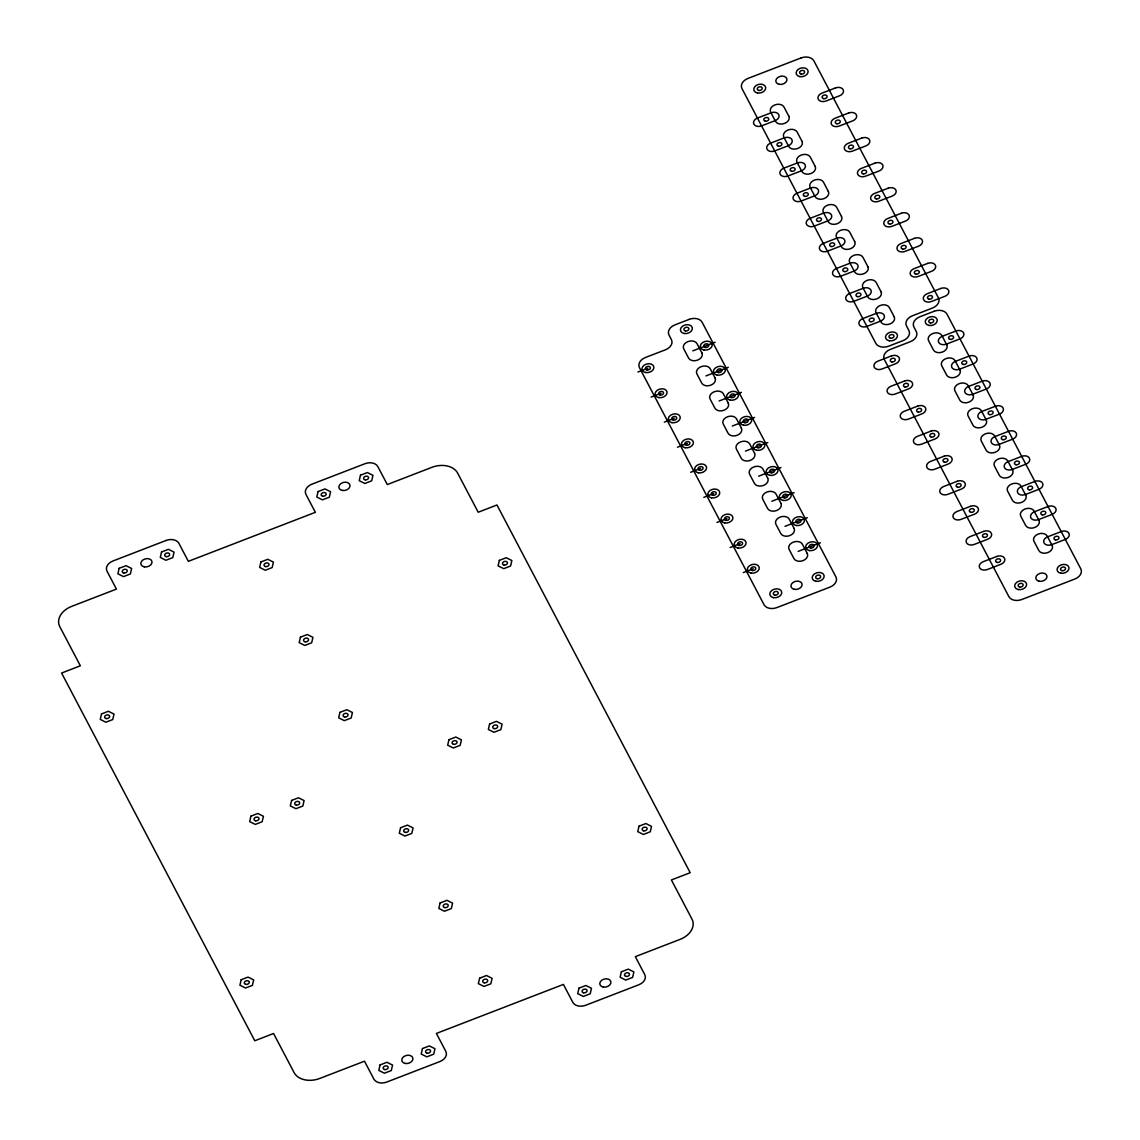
<?xml version="1.0" encoding="UTF-8"?>
<svg xmlns="http://www.w3.org/2000/svg" width="1140" height="1140" viewBox="0 0 1140 1140"><rect width="100%" height="100%" fill="white"/><g stroke="black" fill="none" stroke-linecap="round" stroke-linejoin="round"><path stroke-width="1.5" d="M637.944 372.025L647.919 368.177M692.792 350.849L715.094 342.242M651.111 397.091L661.086 393.243M705.959 375.915L728.26 367.308M664.292 422.156L674.253 418.309M719.141 400.981L741.428 392.374M677.459 447.222L687.42 443.375M732.308 426.047L754.609 417.44M690.626 472.288L700.601 468.44M745.475 451.112L767.776 442.52M703.808 497.353L713.768 493.506M758.656 476.192L780.943 467.585M716.975 522.433L726.935 518.586M771.823 501.258L794.11 492.651M730.142 547.499L740.116 543.652M784.99 526.324L807.291 517.717M743.308 572.565L753.284 568.718M798.157 551.389L820.458 542.783M119.144 568.333L117.89 573.805L123.505 576.626L130.373 573.962L131.642 568.504L126.027 565.682L119.144 568.333M101.517 713.939L100.249 719.397L105.863 722.219L112.746 719.554L114.014 714.096L108.4 711.274L101.517 713.939M161.552 551.974L160.284 557.446L165.899 560.253L172.781 557.603L174.049 552.13L168.435 549.323L161.552 551.974M260.932 561.949L259.663 567.421L265.278 570.242L272.161 567.577L273.415 562.106L267.8 559.298L260.932 561.949M318.074 491.568L316.806 497.026L322.421 499.847L329.303 497.197L330.572 491.725L324.943 488.903L318.074 491.568M250.928 816.126L249.66 821.598L255.274 824.405L262.157 821.755L263.425 816.283L257.811 813.476L250.928 816.126M300.433 637.16L299.179 642.632L304.793 645.44L311.662 642.789L312.93 637.317L307.315 634.51L300.433 637.16M241.181 979.745L239.913 985.216L245.528 988.024L252.41 985.373L253.664 979.901L248.05 977.094L241.181 979.745M360.468 475.195L359.214 480.667L364.828 483.474L371.697 480.824L372.965 475.351L367.351 472.544L360.468 475.195M291.598 800.423L290.329 805.894L295.944 808.702L302.827 806.051L304.095 800.579L298.481 797.772L291.598 800.423M339.948 712.357L338.68 717.83L344.309 720.637L351.177 717.986L352.445 712.514L346.831 709.707L339.948 712.357M400.582 827.768L399.314 833.226L404.942 836.048L411.811 833.397L413.079 827.925L407.464 825.104L400.582 827.768M448.932 739.703L447.678 745.161L453.293 747.982L460.175 745.332L461.429 739.86L455.815 737.039L448.932 739.703M380.062 1064.931L378.793 1070.403L384.408 1073.21L391.291 1070.56L392.559 1065.088L386.945 1062.281L380.062 1064.931M499.363 560.381L498.095 565.853L503.709 568.661L510.592 566.01L511.86 560.538L506.231 557.731L499.363 560.381M440.097 902.966L438.829 908.438L444.443 911.245L451.326 908.594L452.594 903.122L446.98 900.315L440.097 902.966M489.616 724L488.348 729.472L493.962 732.279L500.845 729.629L502.099 724.157L496.484 721.349L489.616 724M422.47 1048.558L421.202 1054.03L426.816 1056.851L433.699 1054.187L434.953 1048.715L429.338 1045.907L422.47 1048.558M479.612 978.177L478.344 983.635L483.959 986.456L490.841 983.806L492.109 978.334L486.495 975.512L479.612 978.177M578.978 988.152L577.724 993.624L583.338 996.431L590.221 993.781L591.475 988.309L585.86 985.502L578.978 988.152M639.013 826.187L637.759 831.659L643.373 834.48L650.242 831.815L651.51 826.357L645.895 823.536L639.013 826.187M621.385 971.793L620.117 977.251L625.732 980.072L632.615 977.408L633.883 971.95L628.268 969.128L621.385 971.793M801.064 57.941L747.926 78.446A10.132 7.268 -13.9 0 0 741.969 88.592L875.791 343.311A10.132 7.268 -13.9 0 0 888.602 346.204L902.951 340.675A10.132 7.268 -13.9 0 0 908.908 330.529L906.485 325.926A10.132 7.268 -13.9 0 1 912.442 315.78L932.477 308.042A10.132 7.268 -13.9 0 0 938.434 297.896L813.875 60.833A10.132 7.268 -13.9 0 0 801.064 57.941M771.025 112.817L757.444 118.061A6.085 4.361 -13.9 0 0 753.868 124.146A6.085 4.361 -13.9 0 0 761.548 125.885L775.143 120.641A6.085 4.361 -13.9 0 0 778.72 114.556A6.085 4.361 -13.9 0 0 771.025 112.817M835.463 87.937L821.869 93.181A6.085 4.361 -13.9 0 0 818.292 99.28A6.085 4.361 -13.9 0 0 825.987 101.018L839.582 95.774A6.085 4.361 -13.9 0 0 843.144 89.689A6.085 4.361 -13.9 0 0 835.463 87.937M784.206 137.883L770.611 143.127A6.085 4.361 -13.9 0 0 767.035 149.212A6.085 4.361 -13.9 0 0 774.73 150.95L788.31 145.706A6.085 4.361 -13.9 0 0 791.887 139.621A6.085 4.361 -13.9 0 0 784.206 137.883M848.63 113.002L835.036 118.247A6.085 4.361 -13.9 0 0 831.473 124.346A6.085 4.361 -13.9 0 0 839.154 126.084L852.748 120.84A6.085 4.361 -13.9 0 0 856.325 114.755A6.085 4.361 -13.9 0 0 848.63 113.002M797.373 162.949L783.779 168.193A6.085 4.361 -13.9 0 0 780.202 174.278A6.085 4.361 -13.9 0 0 787.897 176.016L801.491 170.772A6.085 4.361 -13.9 0 0 805.054 164.687A6.085 4.361 -13.9 0 0 797.373 162.949M861.797 138.068L848.217 143.312A6.085 4.361 -13.9 0 0 844.64 149.411A6.085 4.361 -13.9 0 0 852.321 151.15L865.915 145.906A6.085 4.361 -13.9 0 0 869.492 139.821A6.085 4.361 -13.9 0 0 861.797 138.068M810.54 188.014L796.946 193.259A6.085 4.361 -13.9 0 0 793.383 199.343A6.085 4.361 -13.9 0 0 801.064 201.082L814.658 195.838A6.085 4.361 -13.9 0 0 818.235 189.753A6.085 4.361 -13.9 0 0 810.54 188.014M874.979 163.134L861.384 168.378A6.085 4.361 -13.9 0 0 857.807 174.477A6.085 4.361 -13.9 0 0 865.488 176.215L879.082 170.972A6.085 4.361 -13.9 0 0 882.659 164.887A6.085 4.361 -13.9 0 0 874.979 163.134M823.707 213.08L810.127 218.324A6.085 4.361 -13.9 0 0 806.55 224.409A6.085 4.361 -13.9 0 0 814.231 226.147L827.825 220.904A6.085 4.361 -13.9 0 0 831.402 214.819A6.085 4.361 -13.9 0 0 823.707 213.08M888.145 188.2L874.551 193.444A6.085 4.361 -13.9 0 0 870.974 199.543A6.085 4.361 -13.9 0 0 878.669 201.281L892.25 196.037A6.085 4.361 -13.9 0 0 895.826 189.953A6.085 4.361 -13.9 0 0 888.145 188.2M836.874 238.146L823.294 243.39A6.085 4.361 -13.9 0 0 819.717 249.475A6.085 4.361 -13.9 0 0 827.398 251.213L840.992 245.969A6.085 4.361 -13.9 0 0 844.569 239.885A6.085 4.361 -13.9 0 0 836.874 238.146M901.312 213.266L887.718 218.51A6.085 4.361 -13.9 0 0 884.141 224.609A6.085 4.361 -13.9 0 0 891.836 226.347L905.431 221.103A6.085 4.361 -13.9 0 0 908.993 215.018A6.085 4.361 -13.9 0 0 901.312 213.266M689.301 319.343L674.951 324.871A10.132 7.268 -13.9 0 0 668.995 335.017L671.417 339.635A10.132 7.268 -13.9 0 1 665.461 349.781L645.425 357.504A10.132 7.268 -13.9 0 0 639.469 367.65L764.028 604.713A10.132 7.268 -13.9 0 0 776.839 607.606L829.977 587.1A10.132 7.268 -13.9 0 0 835.933 576.954L702.112 322.235A10.132 7.268 -13.9 0 0 689.301 319.343M850.055 263.212L836.461 268.456A6.085 4.361 -13.9 0 0 832.884 274.541A6.085 4.361 -13.9 0 0 840.579 276.279L854.159 271.035A6.085 4.361 -13.9 0 0 857.736 264.95A6.085 4.361 -13.9 0 0 850.055 263.212M914.48 238.331L900.885 243.59A6.085 4.361 -13.9 0 0 897.323 249.674A6.085 4.361 -13.9 0 0 905.003 251.413L918.598 246.169A6.085 4.361 -13.9 0 0 922.174 240.084A6.085 4.361 -13.9 0 0 914.48 238.331M166.098 540.46L112.96 560.98A10.132 7.268 -13.9 0 0 107.003 571.126L116.437 589.095L71.706 606.366A20.278 14.535 -13.9 0 0 59.793 626.658L80.356 665.789L61.589 673.042L254.79 1040.763L273.557 1033.51L294.134 1072.655A20.278 14.535 -13.9 0 0 319.756 1078.454L364.487 1061.197L373.934 1079.167A10.132 7.268 -13.9 0 0 386.745 1082.06L439.883 1061.554A10.132 7.268 -13.9 0 0 445.84 1051.408L436.406 1033.438L563.402 984.419L572.85 1002.388A10.132 7.268 -13.9 0 0 585.661 1005.281L638.813 984.775A10.132 7.268 -13.9 0 0 644.77 974.629L635.322 956.66L680.053 939.389A20.278 14.535 -13.9 0 0 691.966 919.097L671.403 879.966L690.184 872.713L496.969 504.992L478.202 512.245L457.639 473.1A20.278 14.535 -13.9 0 0 432.003 467.3L387.286 484.557L377.839 466.588A10.132 7.268 -13.9 0 0 365.028 463.695L311.876 484.201A10.132 7.268 -13.9 0 0 305.919 494.347L315.367 512.316L188.357 561.336L178.923 543.367A10.132 7.268 -13.9 0 0 166.098 540.46M863.222 288.278L849.628 293.522A6.085 4.361 -13.9 0 0 846.051 299.606A6.085 4.361 -13.9 0 0 853.746 301.345L867.341 296.101A6.085 4.361 -13.9 0 0 870.903 290.016A6.085 4.361 -13.9 0 0 863.222 288.278M927.647 263.397L914.066 268.655A6.085 4.361 -13.9 0 0 910.49 274.74A6.085 4.361 -13.9 0 0 918.17 276.478L931.765 271.235A6.085 4.361 -13.9 0 0 935.341 265.15A6.085 4.361 -13.9 0 0 927.647 263.397M876.389 313.343L862.795 318.587A6.085 4.361 -13.9 0 0 859.232 324.672A6.085 4.361 -13.9 0 0 866.913 326.411L880.508 321.166A6.085 4.361 -13.9 0 0 884.084 315.082A6.085 4.361 -13.9 0 0 876.389 313.343M940.828 288.463L927.233 293.721A6.085 4.361 -13.9 0 0 923.656 299.806A6.085 4.361 -13.9 0 0 931.337 301.544L944.932 296.3A6.085 4.361 -13.9 0 0 948.509 290.216A6.085 4.361 -13.9 0 0 940.828 288.463M934.159 311.263L919.823 316.792A10.132 7.268 -13.9 0 0 913.867 326.938L916.289 331.555A10.132 7.268 -13.9 0 1 910.333 341.701L890.297 349.424A10.132 7.268 -13.9 0 0 884.341 359.57L1008.886 596.633A10.132 7.268 -13.9 0 0 1021.711 599.54L1074.849 579.02A10.132 7.268 -13.9 0 0 1080.806 568.874L946.984 314.156A10.132 7.268 -13.9 0 0 934.159 311.263M891.423 355.922L877.843 361.18A6.085 4.361 -13.9 0 0 874.266 367.265A6.085 4.361 -13.9 0 0 881.947 369.004L895.541 363.76A6.085 4.361 -13.9 0 0 899.118 357.675A6.085 4.361 -13.9 0 0 891.423 355.922M955.861 331.056L942.267 336.3A6.085 4.361 -13.9 0 0 938.69 342.399A6.085 4.361 -13.9 0 0 946.385 344.137L959.966 338.894A6.085 4.361 -13.9 0 0 963.542 332.794A6.085 4.361 -13.9 0 0 955.861 331.056M904.59 380.988L891.01 386.246A6.085 4.361 -13.9 0 0 887.433 392.331A6.085 4.361 -13.9 0 0 895.114 394.07L908.708 388.826A6.085 4.361 -13.9 0 0 912.285 382.741A6.085 4.361 -13.9 0 0 904.59 380.988M969.029 356.122L955.434 361.366A6.085 4.361 -13.9 0 0 951.857 367.465A6.085 4.361 -13.9 0 0 959.552 369.203L973.147 363.959A6.085 4.361 -13.9 0 0 976.709 357.86A6.085 4.361 -13.9 0 0 969.029 356.122M917.771 406.068L904.177 411.312A6.085 4.361 -13.9 0 0 900.6 417.397A6.085 4.361 -13.9 0 0 908.295 419.135L921.875 413.891A6.085 4.361 -13.9 0 0 925.452 407.807A6.085 4.361 -13.9 0 0 917.771 406.068M982.196 381.188L968.601 386.432A6.085 4.361 -13.9 0 0 965.024 392.53A6.085 4.361 -13.9 0 0 972.719 394.269L986.314 389.025A6.085 4.361 -13.9 0 0 989.89 382.926A6.085 4.361 -13.9 0 0 982.196 381.188M930.938 431.134L917.344 436.378A6.085 4.361 -13.9 0 0 913.767 442.463A6.085 4.361 -13.9 0 0 921.462 444.201L935.042 438.957A6.085 4.361 -13.9 0 0 938.619 432.872A6.085 4.361 -13.9 0 0 930.938 431.134M995.363 406.253L981.782 411.497A6.085 4.361 -13.9 0 0 978.206 417.596A6.085 4.361 -13.9 0 0 985.886 419.335L999.481 414.091A6.085 4.361 -13.9 0 0 1003.058 407.992A6.085 4.361 -13.9 0 0 995.363 406.253M944.105 456.2L930.511 461.444A6.085 4.361 -13.9 0 0 926.934 467.528A6.085 4.361 -13.9 0 0 934.629 469.267L948.223 464.023A6.085 4.361 -13.9 0 0 951.8 457.938A6.085 4.361 -13.9 0 0 944.105 456.2M1008.53 431.319L994.949 436.563A6.085 4.361 -13.9 0 0 991.373 442.662A6.085 4.361 -13.9 0 0 999.053 444.401L1012.648 439.157A6.085 4.361 -13.9 0 0 1016.225 433.058A6.085 4.361 -13.9 0 0 1008.53 431.319M957.272 481.265L943.692 486.509A6.085 4.361 -13.9 0 0 940.115 492.594A6.085 4.361 -13.9 0 0 947.796 494.332L961.39 489.089A6.085 4.361 -13.9 0 0 964.967 483.004A6.085 4.361 -13.9 0 0 957.272 481.265M1021.711 456.385L1008.116 461.629A6.085 4.361 -13.9 0 0 1004.54 467.728A6.085 4.361 -13.9 0 0 1012.235 469.466L1025.815 464.222A6.085 4.361 -13.9 0 0 1029.391 458.123A6.085 4.361 -13.9 0 0 1021.711 456.385M970.439 506.331L956.859 511.575A6.085 4.361 -13.9 0 0 953.282 517.66A6.085 4.361 -13.9 0 0 960.963 519.398L974.558 514.154A6.085 4.361 -13.9 0 0 978.134 508.07A6.085 4.361 -13.9 0 0 970.439 506.331M1034.878 481.451L1021.283 486.695A6.085 4.361 -13.9 0 0 1017.707 492.793A6.085 4.361 -13.9 0 0 1025.402 494.532L1038.996 489.288A6.085 4.361 -13.9 0 0 1042.559 483.189A6.085 4.361 -13.9 0 0 1034.878 481.451M983.62 531.397L970.026 536.641A6.085 4.361 -13.9 0 0 966.449 542.726A6.085 4.361 -13.9 0 0 974.144 544.464L987.725 539.22A6.085 4.361 -13.9 0 0 991.301 533.135A6.085 4.361 -13.9 0 0 983.62 531.397M1048.045 506.516L1034.45 511.76A6.085 4.361 -13.9 0 0 1030.873 517.859A6.085 4.361 -13.9 0 0 1038.569 519.598L1052.163 514.354A6.085 4.361 -13.9 0 0 1055.74 508.255A6.085 4.361 -13.9 0 0 1048.045 506.516M996.788 556.462L983.193 561.707A6.085 4.361 -13.9 0 0 979.616 567.791A6.085 4.361 -13.9 0 0 987.311 569.53L1000.892 564.286A6.085 4.361 -13.9 0 0 1004.468 558.201A6.085 4.361 -13.9 0 0 996.788 556.462M1061.212 531.582L1047.631 536.826A6.085 4.361 -13.9 0 0 1044.055 542.925A6.085 4.361 -13.9 0 0 1051.736 544.663L1065.33 539.42A6.085 4.361 -13.9 0 0 1068.907 533.321A6.085 4.361 -13.9 0 0 1061.212 531.582M946.741 344.822L941.882 335.573A7.182 5.144 -13.9 0 0 932.805 333.521A7.182 5.144 -13.9 0 0 928.587 340.718L933.446 349.966A7.182 5.144 -13.9 0 0 942.524 352.018A7.182 5.144 -13.9 0 0 946.741 344.822M959.909 369.887L955.049 360.653A7.182 5.144 -13.9 0 0 945.972 358.587A7.182 5.144 -13.9 0 0 941.754 365.783L946.613 375.031A7.182 5.144 -13.9 0 0 955.69 377.084A7.182 5.144 -13.9 0 0 959.909 369.887M973.09 394.967L968.231 385.719A7.182 5.144 -13.9 0 0 959.153 383.653A7.182 5.144 -13.9 0 0 954.921 390.849L959.78 400.097A7.182 5.144 -13.9 0 0 968.857 402.149A7.182 5.144 -13.9 0 0 973.09 394.967M986.257 420.033L981.398 410.785A7.182 5.144 -13.9 0 0 972.32 408.733A7.182 5.144 -13.9 0 0 968.088 415.915L972.947 425.163A7.182 5.144 -13.9 0 0 982.039 427.215A7.182 5.144 -13.9 0 0 986.257 420.033M999.424 445.099L994.565 435.851A7.182 5.144 -13.9 0 0 985.487 433.799A7.182 5.144 -13.9 0 0 981.269 440.981L986.129 450.229A7.182 5.144 -13.9 0 0 995.206 452.281A7.182 5.144 -13.9 0 0 999.424 445.099M1012.605 470.165L1007.746 460.916A7.182 5.144 -13.9 0 0 998.654 458.864A7.182 5.144 -13.9 0 0 994.436 466.046L999.296 475.295A7.182 5.144 -13.9 0 0 1008.373 477.361A7.182 5.144 -13.9 0 0 1012.605 470.165M1025.772 495.23L1020.913 485.982A7.182 5.144 -13.9 0 0 1011.835 483.93A7.182 5.144 -13.9 0 0 1007.603 491.126L1012.462 500.36A7.182 5.144 -13.9 0 0 1021.54 502.426A7.182 5.144 -13.9 0 0 1025.772 495.23M1038.939 520.296L1034.08 511.048A7.182 5.144 -13.9 0 0 1025.003 508.996A7.182 5.144 -13.9 0 0 1020.785 516.192L1025.644 525.44A7.182 5.144 -13.9 0 0 1034.721 527.492A7.182 5.144 -13.9 0 0 1038.939 520.296M1052.106 545.362L1047.247 536.128A7.182 5.144 -13.9 0 0 1038.169 534.062A7.182 5.144 -13.9 0 0 1033.952 541.258L1038.811 550.506A7.182 5.144 -13.9 0 0 1047.888 552.558A7.182 5.144 -13.9 0 0 1052.106 545.362M788.823 116.209L783.964 106.975A7.182 5.144 -13.9 0 0 774.886 104.909A7.182 5.144 -13.9 0 0 770.654 112.105L775.514 121.353A7.182 5.144 -13.9 0 0 784.591 123.405A7.182 5.144 -13.9 0 0 788.823 116.209M801.99 141.289L797.131 132.041A7.182 5.144 -13.9 0 0 788.053 129.974A7.182 5.144 -13.9 0 0 783.835 137.171L788.695 146.419A7.182 5.144 -13.9 0 0 797.772 148.471A7.182 5.144 -13.9 0 0 801.99 141.289M815.157 166.355L810.298 157.106A7.182 5.144 -13.9 0 0 801.221 155.054A7.182 5.144 -13.9 0 0 797.002 162.236L801.862 171.484A7.182 5.144 -13.9 0 0 810.939 173.537A7.182 5.144 -13.9 0 0 815.157 166.355M828.338 191.42L823.479 182.172A7.182 5.144 -13.9 0 0 814.402 180.12A7.182 5.144 -13.9 0 0 810.169 187.302L815.029 196.55A7.182 5.144 -13.9 0 0 824.106 198.602A7.182 5.144 -13.9 0 0 828.338 191.42M841.505 216.486L836.646 207.238A7.182 5.144 -13.9 0 0 827.569 205.186A7.182 5.144 -13.9 0 0 823.337 212.382L828.196 221.616A7.182 5.144 -13.9 0 0 837.287 223.682A7.182 5.144 -13.9 0 0 841.505 216.486M854.672 241.552L849.813 232.304A7.182 5.144 -13.9 0 0 840.736 230.252A7.182 5.144 -13.9 0 0 836.518 237.448L841.377 246.696A7.182 5.144 -13.9 0 0 850.454 248.748A7.182 5.144 -13.9 0 0 854.672 241.552M867.839 266.618L862.994 257.384A7.182 5.144 -13.9 0 0 853.903 255.317A7.182 5.144 -13.9 0 0 849.685 262.514L854.544 271.762A7.182 5.144 -13.9 0 0 863.621 273.814A7.182 5.144 -13.9 0 0 867.839 266.618M881.02 291.697L876.161 282.449A7.182 5.144 -13.9 0 0 867.084 280.383A7.182 5.144 -13.9 0 0 862.852 287.579L867.711 296.828A7.182 5.144 -13.9 0 0 876.788 298.88A7.182 5.144 -13.9 0 0 881.02 291.697M894.188 316.763L889.328 307.515A7.182 5.144 -13.9 0 0 880.251 305.463A7.182 5.144 -13.9 0 0 876.033 312.645L880.878 321.893A7.182 5.144 -13.9 0 0 889.969 323.945A7.182 5.144 -13.9 0 0 894.188 316.763M701.87 352.901L697.01 343.653A7.182 5.144 -13.9 0 0 687.933 341.601A7.182 5.144 -13.9 0 0 683.715 348.797L688.574 358.031A7.182 5.144 -13.9 0 0 697.652 360.097A7.182 5.144 -13.9 0 0 701.87 352.901M715.051 377.967L710.192 368.719A7.182 5.144 -13.9 0 0 701.114 366.667A7.182 5.144 -13.9 0 0 696.882 373.863L701.741 383.111A7.182 5.144 -13.9 0 0 710.818 385.163A7.182 5.144 -13.9 0 0 715.051 377.967M728.218 403.033L723.359 393.799A7.182 5.144 -13.9 0 0 714.281 391.732A7.182 5.144 -13.9 0 0 710.049 398.929L714.908 408.177A7.182 5.144 -13.9 0 0 724 410.229A7.182 5.144 -13.9 0 0 728.218 403.033M741.385 428.113L736.526 418.865A7.182 5.144 -13.9 0 0 727.448 416.798A7.182 5.144 -13.9 0 0 723.23 423.995L728.09 433.243A7.182 5.144 -13.9 0 0 737.167 435.295A7.182 5.144 -13.9 0 0 741.385 428.113M754.552 453.178L749.707 443.93A7.182 5.144 -13.9 0 0 740.615 441.878A7.182 5.144 -13.9 0 0 736.397 449.06L741.256 458.309A7.182 5.144 -13.9 0 0 750.334 460.361A7.182 5.144 -13.9 0 0 754.552 453.178M767.733 478.244L762.874 468.996A7.182 5.144 -13.9 0 0 753.797 466.944A7.182 5.144 -13.9 0 0 749.564 474.126L754.423 483.374A7.182 5.144 -13.9 0 0 763.501 485.426A7.182 5.144 -13.9 0 0 767.733 478.244M780.9 503.31L776.041 494.062A7.182 5.144 -13.9 0 0 766.964 492.01A7.182 5.144 -13.9 0 0 762.745 499.206L767.591 508.44A7.182 5.144 -13.9 0 0 776.682 510.506A7.182 5.144 -13.9 0 0 780.9 503.31M794.067 528.376L789.208 519.128A7.182 5.144 -13.9 0 0 780.131 517.076A7.182 5.144 -13.9 0 0 775.913 524.272L780.772 533.52A7.182 5.144 -13.9 0 0 789.849 535.572A7.182 5.144 -13.9 0 0 794.067 528.376M807.248 553.442L802.389 544.207A7.182 5.144 -13.9 0 0 793.298 542.141A7.182 5.144 -13.9 0 0 789.08 549.337L793.939 558.586A7.182 5.144 -13.9 0 0 803.016 560.638A7.182 5.144 -13.9 0 0 807.248 553.442M685.453 330.956A2.537 1.81 -13.9 0 0 688.874 328.605A2.537 1.81 -13.9 0 0 684.869 327.864A2.537 1.81 -13.9 0 0 685.453 330.956M684.128 333.493A6.085 4.361 -13.9 0 0 692.336 327.85A6.085 4.361 -13.9 0 0 682.732 326.069A6.085 4.361 -13.9 0 0 684.128 333.493M815.912 581.286A6.085 4.361 -13.9 0 0 824.12 575.629A6.085 4.361 -13.9 0 0 814.502 573.862A6.085 4.361 -13.9 0 0 815.912 581.286M773.504 597.645A6.085 4.361 -13.9 0 0 781.712 592.002A6.085 4.361 -13.9 0 0 772.094 590.221A6.085 4.361 -13.9 0 0 773.504 597.645M774.83 595.109A2.537 1.81 -13.9 0 0 778.25 592.757A2.537 1.81 -13.9 0 0 774.245 592.016A2.537 1.81 -13.9 0 0 774.83 595.109M810.668 548.012A2.537 1.81 -13.9 0 0 814.088 545.661A2.537 1.81 -13.9 0 0 810.084 544.92A2.537 1.81 -13.9 0 0 810.668 548.012M797.487 522.947A2.537 1.81 -13.9 0 0 800.907 520.595A2.537 1.81 -13.9 0 0 796.903 519.854A2.537 1.81 -13.9 0 0 797.487 522.947M784.32 497.881A2.537 1.81 -13.9 0 0 787.74 495.53A2.537 1.81 -13.9 0 0 783.736 494.789A2.537 1.81 -13.9 0 0 784.32 497.881M771.153 472.815A2.537 1.81 -13.9 0 0 774.573 470.464A2.537 1.81 -13.9 0 0 770.569 469.723A2.537 1.81 -13.9 0 0 771.153 472.815M757.986 447.749A2.537 1.81 -13.9 0 0 761.406 445.398A2.537 1.81 -13.9 0 0 757.388 444.657A2.537 1.81 -13.9 0 0 757.986 447.749M744.805 422.684A2.537 1.81 -13.9 0 0 748.225 420.318A2.537 1.81 -13.9 0 0 744.221 419.577A2.537 1.81 -13.9 0 0 744.805 422.684M731.638 397.603A2.537 1.81 -13.9 0 0 735.058 395.252A2.537 1.81 -13.9 0 0 731.053 394.511A2.537 1.81 -13.9 0 0 731.638 397.603M718.471 372.538A2.537 1.81 -13.9 0 0 721.891 370.186A2.537 1.81 -13.9 0 0 717.886 369.445A2.537 1.81 -13.9 0 0 718.471 372.538M705.289 347.472A2.537 1.81 -13.9 0 0 708.709 345.121A2.537 1.81 -13.9 0 0 704.705 344.38A2.537 1.81 -13.9 0 0 705.289 347.472M809.343 550.563A6.085 4.361 -13.9 0 0 817.551 544.906A6.085 4.361 -13.9 0 0 807.932 543.139A6.085 4.361 -13.9 0 0 809.343 550.563M796.176 525.497A6.085 4.361 -13.9 0 0 804.384 519.84A6.085 4.361 -13.9 0 0 794.765 518.073A6.085 4.361 -13.9 0 0 796.176 525.497M782.995 500.417A6.085 4.361 -13.9 0 0 791.203 494.774A6.085 4.361 -13.9 0 0 781.598 492.993A6.085 4.361 -13.9 0 0 782.995 500.417M769.828 475.351A6.085 4.361 -13.9 0 0 778.036 469.709A6.085 4.361 -13.9 0 0 768.417 467.927A6.085 4.361 -13.9 0 0 769.828 475.351M756.661 450.286A6.085 4.361 -13.9 0 0 764.869 444.643A6.085 4.361 -13.9 0 0 755.25 442.861A6.085 4.361 -13.9 0 0 756.661 450.286M743.494 425.22A6.085 4.361 -13.9 0 0 751.688 419.563A6.085 4.361 -13.9 0 0 742.083 417.796A6.085 4.361 -13.9 0 0 743.494 425.22M730.312 400.154A6.085 4.361 -13.9 0 0 738.52 394.497A6.085 4.361 -13.9 0 0 728.916 392.73A6.085 4.361 -13.9 0 0 730.312 400.154M717.145 375.089A6.085 4.361 -13.9 0 0 725.353 369.431A6.085 4.361 -13.9 0 0 715.735 367.664A6.085 4.361 -13.9 0 0 717.145 375.089M703.978 350.009A6.085 4.361 -13.9 0 0 712.187 344.365A6.085 4.361 -13.9 0 0 702.568 342.584A6.085 4.361 -13.9 0 0 703.978 350.009M817.223 578.735A2.537 1.81 -13.9 0 0 820.643 576.384A2.537 1.81 -13.9 0 0 816.639 575.643A2.537 1.81 -13.9 0 0 817.223 578.735M737.851 548.012A6.085 4.361 -13.9 0 0 746.044 542.355A6.085 4.361 -13.9 0 0 736.44 540.588A6.085 4.361 -13.9 0 0 737.851 548.012M645.653 372.524A6.085 4.361 -13.9 0 0 653.861 366.88A6.085 4.361 -13.9 0 0 644.243 365.099A6.085 4.361 -13.9 0 0 645.653 372.524M658.82 397.603A6.085 4.361 -13.9 0 0 667.028 391.946A6.085 4.361 -13.9 0 0 657.409 390.179A6.085 4.361 -13.9 0 0 658.82 397.603M671.987 422.669A6.085 4.361 -13.9 0 0 680.195 417.012A6.085 4.361 -13.9 0 0 670.577 415.245A6.085 4.361 -13.9 0 0 671.987 422.669M685.154 447.735A6.085 4.361 -13.9 0 0 693.362 442.078A6.085 4.361 -13.9 0 0 683.758 440.311A6.085 4.361 -13.9 0 0 685.154 447.735M698.336 472.801A6.085 4.361 -13.9 0 0 706.543 467.158A6.085 4.361 -13.9 0 0 696.925 465.376A6.085 4.361 -13.9 0 0 698.336 472.801M711.503 497.867A6.085 4.361 -13.9 0 0 719.711 492.224A6.085 4.361 -13.9 0 0 710.092 490.442A6.085 4.361 -13.9 0 0 711.503 497.867M724.67 522.932A6.085 4.361 -13.9 0 0 732.877 517.289A6.085 4.361 -13.9 0 0 723.273 515.508A6.085 4.361 -13.9 0 0 724.67 522.932M751.018 573.078A6.085 4.361 -13.9 0 0 759.226 567.421A6.085 4.361 -13.9 0 0 749.607 565.654A6.085 4.361 -13.9 0 0 751.018 573.078M752.343 570.527A2.537 1.81 -13.9 0 0 755.763 568.176A2.537 1.81 -13.9 0 0 751.745 567.435A2.537 1.81 -13.9 0 0 752.343 570.527M739.162 545.462A2.537 1.81 -13.9 0 0 742.582 543.11A2.537 1.81 -13.9 0 0 738.577 542.369A2.537 1.81 -13.9 0 0 739.162 545.462M725.995 520.396A2.537 1.81 -13.9 0 0 729.415 518.045A2.537 1.81 -13.9 0 0 725.411 517.303A2.537 1.81 -13.9 0 0 725.995 520.396M712.828 495.33A2.537 1.81 -13.9 0 0 716.248 492.979A2.537 1.81 -13.9 0 0 712.244 492.238A2.537 1.81 -13.9 0 0 712.828 495.33M699.647 470.264A2.537 1.81 -13.9 0 0 703.067 467.899A2.537 1.81 -13.9 0 0 699.062 467.172A2.537 1.81 -13.9 0 0 699.647 470.264M686.48 445.199A2.537 1.81 -13.9 0 0 689.899 442.833A2.537 1.81 -13.9 0 0 685.895 442.092A2.537 1.81 -13.9 0 0 686.48 445.199M673.312 420.118A2.537 1.81 -13.9 0 0 676.732 417.767A2.537 1.81 -13.9 0 0 672.728 417.026A2.537 1.81 -13.9 0 0 673.312 420.118M660.145 395.053A2.537 1.81 -13.9 0 0 663.566 392.702A2.537 1.81 -13.9 0 0 659.561 391.961A2.537 1.81 -13.9 0 0 660.145 395.053M646.964 369.987A2.537 1.81 -13.9 0 0 650.384 367.636A2.537 1.81 -13.9 0 0 646.38 366.895A2.537 1.81 -13.9 0 0 646.964 369.987M794.409 589.351A5.671 4.075 -13.9 0 0 802.061 584.079A5.671 4.075 -13.9 0 0 793.084 582.426A5.671 4.075 -13.9 0 0 794.409 589.351M405.213 1063.449A5.671 4.075 -13.9 0 0 412.88 1058.177A5.671 4.075 -13.9 0 0 403.902 1056.524A5.671 4.075 -13.9 0 0 405.213 1063.449M144.31 566.865A5.671 4.075 -13.9 0 0 151.962 561.593A5.671 4.075 -13.9 0 0 142.984 559.925A5.671 4.075 -13.9 0 0 144.31 566.865M342.314 490.442A5.671 4.075 -13.9 0 0 349.98 485.17A5.671 4.075 -13.9 0 0 341.003 483.503A5.671 4.075 -13.9 0 0 342.314 490.442M603.231 987.026A5.671 4.075 -13.9 0 0 610.883 981.754A5.671 4.075 -13.9 0 0 601.92 980.101A5.671 4.075 -13.9 0 0 603.231 987.026M255.602 820.757A2.537 1.81 -13.9 0 0 259.022 818.406A2.537 1.81 -13.9 0 0 255.004 817.665A2.537 1.81 -13.9 0 0 255.602 820.757M296.272 805.054A2.537 1.81 -13.9 0 0 299.692 802.702A2.537 1.81 -13.9 0 0 295.688 801.962A2.537 1.81 -13.9 0 0 296.272 805.054M384.779 1069.562A2.537 1.81 -13.9 0 0 388.142 1067.168A2.537 1.81 -13.9 0 0 384.109 1066.484A2.537 1.81 -13.9 0 0 384.779 1069.562M427.13 1053.189A2.537 1.81 -13.9 0 0 430.549 1050.838A2.537 1.81 -13.9 0 0 426.545 1050.097A2.537 1.81 -13.9 0 0 427.13 1053.189M166.226 556.605A2.537 1.81 -13.9 0 0 169.646 554.254A2.537 1.81 -13.9 0 0 165.642 553.513A2.537 1.81 -13.9 0 0 166.226 556.605M123.776 572.964A2.537 1.81 -13.9 0 0 127.238 570.641A2.537 1.81 -13.9 0 0 123.263 569.843A2.537 1.81 -13.9 0 0 123.776 572.964M365.185 479.84A2.537 1.81 -13.9 0 0 368.562 477.446A2.537 1.81 -13.9 0 0 364.529 476.762A2.537 1.81 -13.9 0 0 365.185 479.84M322.734 496.199A2.537 1.81 -13.9 0 0 326.154 493.834A2.537 1.81 -13.9 0 0 322.15 493.093A2.537 1.81 -13.9 0 0 322.734 496.199M583.651 992.783A2.537 1.81 -13.9 0 0 587.072 990.432A2.537 1.81 -13.9 0 0 583.067 989.691A2.537 1.81 -13.9 0 0 583.651 992.783M626.017 976.41A2.537 1.81 -13.9 0 0 629.48 974.102A2.537 1.81 -13.9 0 0 625.504 973.303A2.537 1.81 -13.9 0 0 626.017 976.41M453.606 744.335A2.537 1.81 -13.9 0 0 457.026 741.969A2.537 1.81 -13.9 0 0 453.022 741.228A2.537 1.81 -13.9 0 0 453.606 744.335M494.276 728.631A2.537 1.81 -13.9 0 0 497.695 726.28A2.537 1.81 -13.9 0 0 493.691 725.539A2.537 1.81 -13.9 0 0 494.276 728.631M245.841 984.376A2.537 1.81 -13.9 0 0 249.261 982.024A2.537 1.81 -13.9 0 0 245.257 981.284A2.537 1.81 -13.9 0 0 245.841 984.376M106.191 718.556A2.537 1.81 -13.9 0 0 109.611 716.205A2.537 1.81 -13.9 0 0 105.607 715.464A2.537 1.81 -13.9 0 0 106.191 718.556M504.037 565.013A2.537 1.81 -13.9 0 0 507.443 562.661A2.537 1.81 -13.9 0 0 503.438 561.92A2.537 1.81 -13.9 0 0 504.037 565.013M643.687 830.818A2.537 1.81 -13.9 0 0 647.107 828.466A2.537 1.81 -13.9 0 0 643.103 827.726A2.537 1.81 -13.9 0 0 643.687 830.818M344.622 716.989A2.537 1.81 -13.9 0 0 348.042 714.638A2.537 1.81 -13.9 0 0 344.038 713.897A2.537 1.81 -13.9 0 0 344.622 716.989M305.107 641.792A2.537 1.81 -13.9 0 0 308.527 639.426A2.537 1.81 -13.9 0 0 304.522 638.699A2.537 1.81 -13.9 0 0 305.107 641.792M265.591 566.58A2.537 1.81 -13.9 0 0 269.012 564.229A2.537 1.81 -13.9 0 0 265.007 563.488A2.537 1.81 -13.9 0 0 265.591 566.58M484.286 982.808A2.537 1.81 -13.9 0 0 487.706 980.443A2.537 1.81 -13.9 0 0 483.688 979.702A2.537 1.81 -13.9 0 0 484.286 982.808M444.771 907.597A2.537 1.81 -13.9 0 0 448.191 905.245A2.537 1.81 -13.9 0 0 444.187 904.505A2.537 1.81 -13.9 0 0 444.771 907.597M405.256 832.399A2.537 1.81 -13.9 0 0 408.676 830.034A2.537 1.81 -13.9 0 0 404.672 829.293A2.537 1.81 -13.9 0 0 405.256 832.399M779.261 84.332A5.671 4.075 -13.9 0 0 786.928 79.059A5.671 4.075 -13.9 0 0 777.95 77.406A5.671 4.075 -13.9 0 0 779.261 84.332M929.043 299.193A2.537 1.81 -13.9 0 0 932.463 296.842A2.537 1.81 -13.9 0 0 928.459 296.101A2.537 1.81 -13.9 0 0 929.043 299.193M915.876 274.127A2.537 1.81 -13.9 0 0 919.296 271.776A2.537 1.81 -13.9 0 0 915.292 271.035A2.537 1.81 -13.9 0 0 915.876 274.127M902.695 249.061A2.537 1.81 -13.9 0 0 906.115 246.71A2.537 1.81 -13.9 0 0 902.111 245.969A2.537 1.81 -13.9 0 0 902.695 249.061M889.528 223.996A2.537 1.81 -13.9 0 0 892.948 221.63A2.537 1.81 -13.9 0 0 888.944 220.904A2.537 1.81 -13.9 0 0 889.528 223.996M876.361 198.916A2.537 1.81 -13.9 0 0 879.781 196.565A2.537 1.81 -13.9 0 0 875.777 195.823A2.537 1.81 -13.9 0 0 876.361 198.916M863.194 173.85A2.537 1.81 -13.9 0 0 866.614 171.499A2.537 1.81 -13.9 0 0 862.595 170.758A2.537 1.81 -13.9 0 0 863.194 173.85M850.013 148.784A2.537 1.81 -13.9 0 0 853.433 146.433A2.537 1.81 -13.9 0 0 849.428 145.692A2.537 1.81 -13.9 0 0 850.013 148.784M836.846 123.718A2.537 1.81 -13.9 0 0 840.265 121.367A2.537 1.81 -13.9 0 0 836.261 120.626A2.537 1.81 -13.9 0 0 836.846 123.718M823.678 98.653A2.537 1.81 -13.9 0 0 827.098 96.302A2.537 1.81 -13.9 0 0 823.094 95.561A2.537 1.81 -13.9 0 0 823.678 98.653M758.784 90.445A2.537 1.81 -13.9 0 0 762.204 88.079A2.537 1.81 -13.9 0 0 758.2 87.352A2.537 1.81 -13.9 0 0 758.784 90.445M870.718 321.708A2.537 1.81 -13.9 0 0 874.138 319.357A2.537 1.81 -13.9 0 0 870.134 318.616A2.537 1.81 -13.9 0 0 870.718 321.708M857.551 296.642A2.537 1.81 -13.9 0 0 860.971 294.291A2.537 1.81 -13.9 0 0 856.952 293.55A2.537 1.81 -13.9 0 0 857.551 296.642M844.37 271.577A2.537 1.81 -13.9 0 0 847.79 269.225A2.537 1.81 -13.9 0 0 843.785 268.484A2.537 1.81 -13.9 0 0 844.37 271.577M831.202 246.511A2.537 1.81 -13.9 0 0 834.623 244.145A2.537 1.81 -13.9 0 0 830.618 243.404A2.537 1.81 -13.9 0 0 831.202 246.511M818.035 221.431A2.537 1.81 -13.9 0 0 821.456 219.08A2.537 1.81 -13.9 0 0 817.451 218.339A2.537 1.81 -13.9 0 0 818.035 221.431M804.869 196.365A2.537 1.81 -13.9 0 0 808.274 194.014A2.537 1.81 -13.9 0 0 804.27 193.273A2.537 1.81 -13.9 0 0 804.869 196.365M791.687 171.299A2.537 1.81 -13.9 0 0 795.107 168.948A2.537 1.81 -13.9 0 0 791.103 168.207A2.537 1.81 -13.9 0 0 791.687 171.299M778.52 146.234A2.537 1.81 -13.9 0 0 781.94 143.882A2.537 1.81 -13.9 0 0 777.936 143.141A2.537 1.81 -13.9 0 0 778.52 146.234M765.353 121.168A2.537 1.81 -13.9 0 0 768.773 118.816A2.537 1.81 -13.9 0 0 764.769 118.076A2.537 1.81 -13.9 0 0 765.353 121.168M801.192 74.072A2.537 1.81 -13.9 0 0 804.612 71.72A2.537 1.81 -13.9 0 0 800.594 70.979A2.537 1.81 -13.9 0 0 801.192 74.072M799.867 76.622A6.085 4.361 -13.9 0 0 808.075 70.965A6.085 4.361 -13.9 0 0 798.456 69.198A6.085 4.361 -13.9 0 0 799.867 76.622M757.459 92.981A6.085 4.361 -13.9 0 0 765.667 87.338A6.085 4.361 -13.9 0 0 756.048 85.557A6.085 4.361 -13.9 0 0 757.459 92.981M889.243 340.774A6.085 4.361 -13.9 0 0 897.437 335.117A6.085 4.361 -13.9 0 0 887.832 333.336A6.085 4.361 -13.9 0 0 889.243 340.774M890.554 338.224A2.537 1.81 -13.9 0 0 893.974 335.873A2.537 1.81 -13.9 0 0 889.969 335.132A2.537 1.81 -13.9 0 0 890.554 338.224M930.326 322.877A2.537 1.81 -13.9 0 0 933.745 320.525A2.537 1.81 -13.9 0 0 929.741 319.784A2.537 1.81 -13.9 0 0 930.326 322.877M929 325.427A6.085 4.361 -13.9 0 0 937.208 319.77A6.085 4.361 -13.9 0 0 927.59 317.989A6.085 4.361 -13.9 0 0 929 325.427M1060.77 573.206A6.085 4.361 -13.9 0 0 1068.978 567.549A6.085 4.361 -13.9 0 0 1059.373 565.782A6.085 4.361 -13.9 0 0 1060.77 573.206M1018.376 589.565A6.085 4.361 -13.9 0 0 1026.584 583.922A6.085 4.361 -13.9 0 0 1016.966 582.141A6.085 4.361 -13.9 0 0 1018.376 589.565M1019.702 587.029A2.537 1.81 -13.9 0 0 1023.122 584.678A2.537 1.81 -13.9 0 0 1019.103 583.937A2.537 1.81 -13.9 0 0 1019.702 587.029M1055.526 539.933A2.537 1.81 -13.9 0 0 1058.946 537.581A2.537 1.81 -13.9 0 0 1054.942 536.84A2.537 1.81 -13.9 0 0 1055.526 539.933M1042.359 514.867A2.537 1.81 -13.9 0 0 1045.779 512.516A2.537 1.81 -13.9 0 0 1041.775 511.774A2.537 1.81 -13.9 0 0 1042.359 514.867M1029.192 489.801A2.537 1.81 -13.9 0 0 1032.612 487.45A2.537 1.81 -13.9 0 0 1028.608 486.709A2.537 1.81 -13.9 0 0 1029.192 489.801M1016.025 464.735A2.537 1.81 -13.9 0 0 1019.445 462.384A2.537 1.81 -13.9 0 0 1015.427 461.643A2.537 1.81 -13.9 0 0 1016.025 464.735M1002.844 439.67A2.537 1.81 -13.9 0 0 1006.264 437.318A2.537 1.81 -13.9 0 0 1002.26 436.577A2.537 1.81 -13.9 0 0 1002.844 439.67M989.677 414.604A2.537 1.81 -13.9 0 0 993.097 412.238A2.537 1.81 -13.9 0 0 989.093 411.511A2.537 1.81 -13.9 0 0 989.677 414.604M976.51 389.524A2.537 1.81 -13.9 0 0 979.93 387.173A2.537 1.81 -13.9 0 0 975.926 386.432A2.537 1.81 -13.9 0 0 976.51 389.524M963.343 364.458A2.537 1.81 -13.9 0 0 966.748 362.107A2.537 1.81 -13.9 0 0 962.744 361.366A2.537 1.81 -13.9 0 0 963.343 364.458M950.162 339.392A2.537 1.81 -13.9 0 0 953.582 337.041A2.537 1.81 -13.9 0 0 949.577 336.3A2.537 1.81 -13.9 0 0 950.162 339.392M1062.095 570.67A2.537 1.81 -13.9 0 0 1065.515 568.304A2.537 1.81 -13.9 0 0 1061.511 567.563A2.537 1.81 -13.9 0 0 1062.095 570.67M997.201 562.447A2.537 1.81 -13.9 0 0 1000.621 560.096A2.537 1.81 -13.9 0 0 996.616 559.355A2.537 1.81 -13.9 0 0 997.201 562.447M984.034 537.382A2.537 1.81 -13.9 0 0 987.454 535.03A2.537 1.81 -13.9 0 0 983.45 534.289A2.537 1.81 -13.9 0 0 984.034 537.382M970.867 512.316A2.537 1.81 -13.9 0 0 974.287 509.965A2.537 1.81 -13.9 0 0 970.283 509.224A2.537 1.81 -13.9 0 0 970.867 512.316M957.7 487.25A2.537 1.81 -13.9 0 0 961.106 484.899A2.537 1.81 -13.9 0 0 957.101 484.158A2.537 1.81 -13.9 0 0 957.7 487.25M944.519 462.184A2.537 1.81 -13.9 0 0 947.939 459.833A2.537 1.81 -13.9 0 0 943.934 459.092A2.537 1.81 -13.9 0 0 944.519 462.184M931.352 437.119A2.537 1.81 -13.9 0 0 934.772 434.753A2.537 1.81 -13.9 0 0 930.767 434.026A2.537 1.81 -13.9 0 0 931.352 437.119M918.185 412.039A2.537 1.81 -13.9 0 0 921.605 409.688A2.537 1.81 -13.9 0 0 917.6 408.947A2.537 1.81 -13.9 0 0 918.185 412.039M905.003 386.973A2.537 1.81 -13.9 0 0 908.423 384.622A2.537 1.81 -13.9 0 0 904.419 383.881A2.537 1.81 -13.9 0 0 905.003 386.973M891.836 361.907A2.537 1.81 -13.9 0 0 895.256 359.556A2.537 1.81 -13.9 0 0 891.252 358.815A2.537 1.81 -13.9 0 0 891.836 361.907M1039.267 581.272A5.671 4.075 -13.9 0 0 1046.933 575.999A5.671 4.075 -13.9 0 0 1037.956 574.346A5.671 4.075 -13.9 0 0 1039.267 581.272"/></g></svg>
